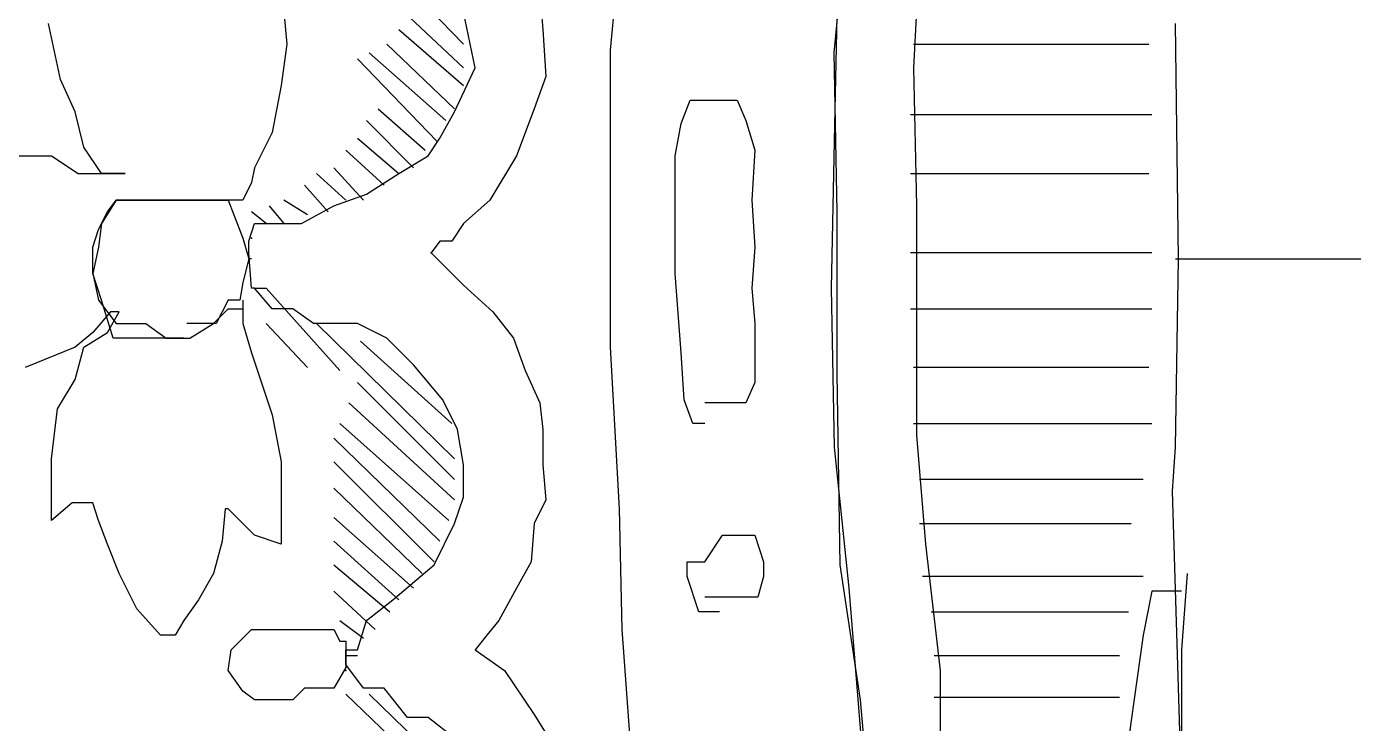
# Model space of a CAD drawing. Extents: x 748454 to 749044, y 4316681 to 4317708.
# Drawn here: x 748481.075 to 748485.585, y 4317540.6 to 4317542.97 of the extents above; entities that cross this region are included whole.
import ezdxf

# ---------------------------------------------------------------- set-up
doc = ezdxf.new("R2010")
doc.units = 0
doc.layers.get('0').update_dxf_attribs({"linetype": 'CONTINUOUS'})

msp = doc.modelspace()

# ---------------------------------------------------------------- linework, layer by layer
at = {"color": 0, "linetype": 'CONTINUOUS'}
for p, q in [((748483.82, 4317542.88), (748483.87, 4317543.41)), ((748483.82, 4317542.88), (748483.87, 4317543.41)), ((748483.06, 4317542.89), (748483.1, 4317543.33)), ((748483.06, 4317542.89), (748483.1, 4317543.33)), ((748482.27, 4317543.21), (748482.56, 4317542.91)), ((748482.27, 4317543.21), (748482.56, 4317542.91)), ((748484.11, 4317543.23), (748484.09, 4317542.83)), ((748484.11, 4317543.23), (748484.09, 4317542.83)), ((748482.56, 4317542.83), (748482.24, 4317543.13)), ((748482.56, 4317542.83), (748482.24, 4317543.13)), ((748482.82, 4317543.08), (748482.83, 4317542.96)), ((748482.82, 4317543.08), (748482.83, 4317542.96)), ((748483.83, 4317543.06), (748483.82, 4317542.58)), ((748483.83, 4317543.06), (748483.82, 4317542.58)), ((748481.95, 4317543.02), (748481.96, 4317542.91)), ((748481.95, 4317543.02), (748481.96, 4317542.91)), ((748482.6, 4317542.83), (748482.56, 4317543.02)), ((748482.6, 4317542.83), (748482.56, 4317543.02)), ((748481.19, 4317542.79), (748481.15, 4317542.98)), ((748481.19, 4317542.79), (748481.15, 4317542.98)), ((748484.99, 4317542.18), (748484.98, 4317542.98)), ((748484.99, 4317542.18), (748484.98, 4317542.98)), ((748482.34, 4317542.96), (748482.56, 4317542.77)), ((748482.34, 4317542.96), (748482.56, 4317542.77)), ((748482.83, 4317542.96), (748482.84, 4317542.8)), ((748482.83, 4317542.96), (748482.84, 4317542.8)), ((748481.96, 4317542.91), (748481.94, 4317542.77)), ((748481.96, 4317542.91), (748481.94, 4317542.77)), ((748482.24, 4317542.88), (748482.5, 4317542.65)), ((748482.24, 4317542.88), (748482.5, 4317542.65)), ((748482.53, 4317542.69), (748482.3, 4317542.91)), ((748482.53, 4317542.69), (748482.3, 4317542.91)), ((748483.06, 4317542.38), (748483.06, 4317542.89)), ((748483.06, 4317542.38), (748483.06, 4317542.89)), ((748483.83, 4317542.34), (748483.82, 4317542.88)), ((748483.83, 4317542.34), (748483.82, 4317542.88)), ((748484.09, 4317542.91), (748484.4, 4317542.91)), ((748484.09, 4317542.91), (748484.4, 4317542.91)), ((748484.4, 4317542.91), (748484.62, 4317542.91)), ((748484.4, 4317542.91), (748484.62, 4317542.91)), ((748484.62, 4317542.91), (748484.89, 4317542.91)), ((748484.62, 4317542.91), (748484.89, 4317542.91)), ((748482.47, 4317542.58), (748482.2, 4317542.86)), ((748482.47, 4317542.58), (748482.2, 4317542.86)), ((748481.24, 4317542.68), (748481.19, 4317542.79)), ((748481.24, 4317542.68), (748481.19, 4317542.79)), ((748482.53, 4317542.68), (748482.6, 4317542.83)), ((748482.53, 4317542.68), (748482.6, 4317542.83)), ((748482.84, 4317542.8), (748482.8, 4317542.69)), ((748482.84, 4317542.8), (748482.8, 4317542.69)), ((748484.09, 4317542.83), (748484.1, 4317542.36)), ((748484.09, 4317542.83), (748484.1, 4317542.36)), ((748481.94, 4317542.77), (748481.91, 4317542.61)), ((748481.94, 4317542.77), (748481.91, 4317542.61)), ((748483.3, 4317542.64), (748483.33, 4317542.72)), ((748483.3, 4317542.64), (748483.33, 4317542.72)), ((748483.33, 4317542.72), (748483.37, 4317542.72)), ((748483.33, 4317542.72), (748483.37, 4317542.72)), ((748483.37, 4317542.72), (748483.43, 4317542.72)), ((748483.37, 4317542.72), (748483.43, 4317542.72)), ((748483.43, 4317542.72), (748483.49, 4317542.72)), ((748483.43, 4317542.72), (748483.49, 4317542.72)), ((748483.49, 4317542.72), (748483.52, 4317542.65)), ((748483.49, 4317542.72), (748483.52, 4317542.65)), ((748481.27, 4317542.56), (748481.24, 4317542.68)), ((748481.27, 4317542.56), (748481.24, 4317542.68)), ((748482.27, 4317542.69), (748482.43, 4317542.55)), ((748482.27, 4317542.69), (748482.43, 4317542.55)), ((748482.48, 4317542.59), (748482.53, 4317542.68)), ((748482.48, 4317542.59), (748482.53, 4317542.68)), ((748482.8, 4317542.69), (748482.74, 4317542.53)), ((748482.8, 4317542.69), (748482.74, 4317542.53)), ((748484.28, 4317542.67), (748484.08, 4317542.67)), ((748484.28, 4317542.67), (748484.08, 4317542.67)), ((748484.61, 4317542.67), (748484.28, 4317542.67)), ((748484.61, 4317542.67), (748484.28, 4317542.67)), ((748484.9, 4317542.67), (748484.61, 4317542.67)), ((748484.9, 4317542.67), (748484.61, 4317542.67)), ((748481.91, 4317542.61), (748481.85, 4317542.49)), ((748481.91, 4317542.61), (748481.85, 4317542.49)), ((748482.39, 4317542.49), (748482.23, 4317542.65)), ((748482.39, 4317542.49), (748482.23, 4317542.65)), ((748483.28, 4317542.53), (748483.3, 4317542.64)), ((748483.28, 4317542.53), (748483.3, 4317542.64)), ((748483.52, 4317542.65), (748483.55, 4317542.55)), ((748483.52, 4317542.65), (748483.55, 4317542.55)), ((748482.2, 4317542.59), (748482.34, 4317542.47)), ((748482.2, 4317542.59), (748482.34, 4317542.47)), ((748482.44, 4317542.53), (748482.48, 4317542.59)), ((748482.44, 4317542.53), (748482.48, 4317542.59)), ((748483.82, 4317542.58), (748483.81, 4317542.08)), ((748483.82, 4317542.58), (748483.81, 4317542.08)), ((748480.95, 4317542.53), (748481.16, 4317542.53)), ((748480.95, 4317542.53), (748481.16, 4317542.53)), ((748481.16, 4317542.53), (748481.25, 4317542.47)), ((748481.16, 4317542.53), (748481.25, 4317542.47)), ((748481.33, 4317542.47), (748481.27, 4317542.56)), ((748481.33, 4317542.47), (748481.27, 4317542.56)), ((748482.29, 4317542.43), (748482.16, 4317542.55)), ((748482.29, 4317542.43), (748482.16, 4317542.55)), ((748482.34, 4317542.47), (748482.44, 4317542.53)), ((748482.34, 4317542.47), (748482.44, 4317542.53)), ((748482.74, 4317542.53), (748482.65, 4317542.38)), ((748482.74, 4317542.53), (748482.65, 4317542.38)), ((748483.28, 4317542.38), (748483.28, 4317542.53)), ((748483.28, 4317542.38), (748483.28, 4317542.53)), ((748483.55, 4317542.55), (748483.54, 4317542.38)), ((748483.55, 4317542.55), (748483.54, 4317542.38)), ((748481.25, 4317542.47), (748481.32, 4317542.47)), ((748481.25, 4317542.47), (748481.32, 4317542.47)), ((748481.32, 4317542.47), (748481.38, 4317542.47)), ((748481.32, 4317542.47), (748481.38, 4317542.47)), ((748481.4, 4317542.47), (748481.33, 4317542.47)), ((748481.4, 4317542.47), (748481.33, 4317542.47)), ((748481.38, 4317542.47), (748481.41, 4317542.47)), ((748481.38, 4317542.47), (748481.41, 4317542.47)), ((748481.41, 4317542.47), (748481.4, 4317542.47)), ((748481.41, 4317542.47), (748481.4, 4317542.47)), ((748481.85, 4317542.49), (748481.84, 4317542.44)), ((748481.85, 4317542.49), (748481.84, 4317542.44)), ((748482.16, 4317542.38), (748482.06, 4317542.47)), ((748482.16, 4317542.38), (748482.06, 4317542.47)), ((748482.12, 4317542.49), (748482.22, 4317542.38)), ((748482.12, 4317542.49), (748482.22, 4317542.38)), ((748482.23, 4317542.4), (748482.34, 4317542.47)), ((748482.23, 4317542.4), (748482.34, 4317542.47)), ((748484.08, 4317542.47), (748484.4, 4317542.47)), ((748484.08, 4317542.47), (748484.4, 4317542.47)), ((748484.4, 4317542.47), (748484.67, 4317542.47)), ((748484.4, 4317542.47), (748484.67, 4317542.47)), ((748484.67, 4317542.47), (748484.89, 4317542.47)), ((748484.67, 4317542.47), (748484.89, 4317542.47)), ((748481.84, 4317542.44), (748481.81, 4317542.38)), ((748481.84, 4317542.44), (748481.81, 4317542.38)), ((748482.02, 4317542.43), (748482.1, 4317542.34)), ((748482.02, 4317542.43), (748482.1, 4317542.34)), ((748481.38, 4317542.38), (748481.33, 4317542.3)), ((748481.38, 4317542.38), (748481.33, 4317542.3)), ((748481.35, 4317542.34), (748481.38, 4317542.38)), ((748481.35, 4317542.34), (748481.38, 4317542.38)), ((748481.47, 4317542.38), (748481.38, 4317542.38)), ((748481.38, 4317542.38), (748481.44, 4317542.38)), ((748481.47, 4317542.38), (748481.38, 4317542.38)), ((748481.38, 4317542.38), (748481.44, 4317542.38)), ((748481.44, 4317542.38), (748481.5, 4317542.38)), ((748481.44, 4317542.38), (748481.5, 4317542.38)), ((748481.56, 4317542.38), (748481.47, 4317542.38)), ((748481.56, 4317542.38), (748481.47, 4317542.38)), ((748481.5, 4317542.38), (748481.58, 4317542.38)), ((748481.5, 4317542.38), (748481.58, 4317542.38)), ((748481.64, 4317542.38), (748481.56, 4317542.38)), ((748481.64, 4317542.38), (748481.56, 4317542.38)), ((748481.58, 4317542.38), (748481.66, 4317542.38)), ((748481.58, 4317542.38), (748481.66, 4317542.38)), ((748481.75, 4317542.38), (748481.64, 4317542.38)), ((748481.75, 4317542.38), (748481.64, 4317542.38)), ((748481.66, 4317542.38), (748481.76, 4317542.38)), ((748481.66, 4317542.38), (748481.76, 4317542.38)), ((748481.81, 4317542.38), (748481.75, 4317542.38)), ((748481.81, 4317542.38), (748481.75, 4317542.38)), ((748481.76, 4317542.38), (748481.78, 4317542.33)), ((748481.76, 4317542.38), (748481.78, 4317542.33)), ((748482.03, 4317542.33), (748481.95, 4317542.38)), ((748482.03, 4317542.33), (748481.95, 4317542.38)), ((748482.12, 4317542.36), (748482.23, 4317542.4)), ((748482.12, 4317542.36), (748482.23, 4317542.4)), ((748482.65, 4317542.38), (748482.56, 4317542.3)), ((748482.65, 4317542.38), (748482.56, 4317542.3)), ((748483.06, 4317541.88), (748483.06, 4317542.38)), ((748483.06, 4317541.88), (748483.06, 4317542.38)), ((748483.28, 4317542.13), (748483.28, 4317542.38)), ((748483.28, 4317542.13), (748483.28, 4317542.38)), ((748483.54, 4317542.38), (748483.55, 4317542.22)), ((748483.54, 4317542.38), (748483.55, 4317542.22)), ((748481.32, 4317542.28), (748481.35, 4317542.34)), ((748481.32, 4317542.28), (748481.35, 4317542.34)), ((748481.89, 4317542.3), (748481.84, 4317542.34)), ((748481.89, 4317542.3), (748481.84, 4317542.34)), ((748481.9, 4317542.36), (748481.95, 4317542.3)), ((748481.9, 4317542.36), (748481.95, 4317542.3)), ((748482.01, 4317542.3), (748482.12, 4317542.36)), ((748482.01, 4317542.3), (748482.12, 4317542.36)), ((748483.83, 4317541.79), (748483.83, 4317542.34)), ((748483.83, 4317541.79), (748483.83, 4317542.34)), ((748484.1, 4317542.36), (748484.1, 4317541.9)), ((748484.1, 4317542.36), (748484.1, 4317541.9)), ((748481.33, 4317542.3), (748481.32, 4317542.22)), ((748481.33, 4317542.3), (748481.32, 4317542.22)), ((748481.78, 4317542.33), (748481.81, 4317542.25)), ((748481.78, 4317542.33), (748481.81, 4317542.25)), ((748481.83, 4317542.24), (748481.85, 4317542.3)), ((748481.83, 4317542.24), (748481.85, 4317542.3)), ((748481.85, 4317542.3), (748481.89, 4317542.3)), ((748481.85, 4317542.3), (748481.89, 4317542.3)), ((748481.89, 4317542.3), (748482.01, 4317542.3)), ((748481.89, 4317542.3), (748482.01, 4317542.3)), ((748482.56, 4317542.3), (748482.52, 4317542.24)), ((748482.56, 4317542.3), (748482.52, 4317542.24)), ((748481.3, 4317542.22), (748481.32, 4317542.28)), ((748481.3, 4317542.22), (748481.32, 4317542.28)), ((748481.81, 4317542.25), (748481.83, 4317542.18)), ((748481.81, 4317542.25), (748481.83, 4317542.18)), ((748481.32, 4317542.22), (748481.3, 4317542.13)), ((748481.3, 4317542.13), (748481.3, 4317542.22)), ((748481.32, 4317542.22), (748481.3, 4317542.13)), ((748481.3, 4317542.13), (748481.3, 4317542.22)), ((748481.83, 4317542.2), (748481.83, 4317542.24)), ((748481.83, 4317542.2), (748481.83, 4317542.24)), ((748481.84, 4317542.08), (748481.83, 4317542.2)), ((748481.84, 4317542.08), (748481.83, 4317542.2)), ((748482.48, 4317542.24), (748482.45, 4317542.2)), ((748482.48, 4317542.24), (748482.45, 4317542.2)), ((748482.45, 4317542.2), (748482.56, 4317542.09)), ((748482.45, 4317542.2), (748482.56, 4317542.09)), ((748482.52, 4317542.24), (748482.48, 4317542.24)), ((748482.52, 4317542.24), (748482.48, 4317542.24)), ((748483.55, 4317542.22), (748483.54, 4317542.08)), ((748483.55, 4317542.22), (748483.54, 4317542.08)), ((748484.28, 4317542.2), (748484.08, 4317542.2)), ((748484.28, 4317542.2), (748484.08, 4317542.2)), ((748484.61, 4317542.2), (748484.28, 4317542.2)), ((748484.61, 4317542.2), (748484.28, 4317542.2)), ((748484.9, 4317542.2), (748484.61, 4317542.2)), ((748484.9, 4317542.2), (748484.61, 4317542.2)), ((748481.83, 4317542.18), (748481.81, 4317542.1)), ((748481.83, 4317542.18), (748481.81, 4317542.1)), ((748481.84, 4317542.18), (748481.83, 4317542.18)), ((748481.84, 4317542.18), (748481.83, 4317542.18)), ((748484.98, 4317541.54), (748484.99, 4317542.18)), ((748484.98, 4317542.18), (748485.45, 4317542.18)), ((748484.98, 4317541.54), (748484.99, 4317542.18)), ((748484.98, 4317542.18), (748485.45, 4317542.18)), ((748485.45, 4317542.18), (748486.36, 4317542.18)), ((748485.45, 4317542.18), (748486.36, 4317542.18)), ((748481.3, 4317542.13), (748481.32, 4317542.04)), ((748481.33, 4317542.04), (748481.3, 4317542.13)), ((748481.3, 4317542.13), (748481.32, 4317542.04)), ((748481.33, 4317542.04), (748481.3, 4317542.13)), ((748483.3, 4317541.86), (748483.28, 4317542.13)), ((748483.3, 4317541.86), (748483.28, 4317542.13)), ((748481.81, 4317542.1), (748481.8, 4317542.04)), ((748481.81, 4317542.1), (748481.8, 4317542.04)), ((748481.85, 4317542.08), (748481.84, 4317542.08)), ((748481.85, 4317542.08), (748481.84, 4317542.08)), ((748481.91, 4317542.01), (748481.85, 4317542.08)), ((748481.85, 4317542.08), (748481.89, 4317542.08)), ((748481.91, 4317542.01), (748481.85, 4317542.08)), ((748481.85, 4317542.08), (748481.89, 4317542.08)), ((748481.89, 4317542.08), (748482.14, 4317541.8)), ((748481.89, 4317542.08), (748482.14, 4317541.8)), ((748482.56, 4317542.09), (748482.66, 4317542)), ((748482.56, 4317542.09), (748482.66, 4317542)), ((748483.54, 4317542.08), (748483.55, 4317541.96)), ((748483.54, 4317542.08), (748483.55, 4317541.96)), ((748483.81, 4317542.08), (748483.82, 4317541.54)), ((748483.81, 4317542.08), (748483.82, 4317541.54)), ((748481.32, 4317542.04), (748481.38, 4317541.96)), ((748481.32, 4317542.04), (748481.38, 4317541.96)), ((748481.37, 4317541.91), (748481.33, 4317542.04)), ((748481.37, 4317541.91), (748481.33, 4317542.04)), ((748481.76, 4317542.04), (748481.72, 4317541.96)), ((748481.76, 4317542.04), (748481.72, 4317541.96)), ((748481.8, 4317542.04), (748481.76, 4317542.04)), ((748481.8, 4317542.04), (748481.76, 4317542.04)), ((748481.81, 4317542.04), (748481.81, 4317541.96)), ((748481.81, 4317542.04), (748481.81, 4317541.96)), ((748481.36, 4317542), (748481.3, 4317541.93)), ((748481.36, 4317542), (748481.3, 4317541.93)), ((748481.35, 4317541.93), (748481.39, 4317542)), ((748481.35, 4317541.93), (748481.39, 4317542)), ((748481.39, 4317542), (748481.36, 4317542)), ((748481.39, 4317542), (748481.36, 4317542)), ((748481.71, 4317541.96), (748481.76, 4317542.01)), ((748481.71, 4317541.96), (748481.76, 4317542.01)), ((748481.76, 4317542.01), (748481.81, 4317542.01)), ((748481.76, 4317542.01), (748481.81, 4317542.01)), ((748481.98, 4317542.01), (748481.91, 4317542.01)), ((748481.98, 4317542.01), (748481.91, 4317542.01)), ((748482.05, 4317541.96), (748481.98, 4317542.01)), ((748482.05, 4317541.96), (748481.98, 4317542.01)), ((748482.66, 4317542), (748482.73, 4317541.91)), ((748482.66, 4317542), (748482.73, 4317541.91)), ((748484.08, 4317542.01), (748484.41, 4317542.01)), ((748484.08, 4317542.01), (748484.41, 4317542.01)), ((748484.41, 4317542.01), (748484.67, 4317542.01)), ((748484.41, 4317542.01), (748484.67, 4317542.01)), ((748484.67, 4317542.01), (748484.82, 4317542.01)), ((748484.67, 4317542.01), (748484.82, 4317542.01)), ((748484.82, 4317542.01), (748484.9, 4317542.01)), ((748484.82, 4317542.01), (748484.9, 4317542.01)), ((748481.3, 4317541.93), (748481.24, 4317541.88)), ((748481.3, 4317541.93), (748481.24, 4317541.88)), ((748481.27, 4317541.88), (748481.35, 4317541.93)), ((748481.27, 4317541.88), (748481.35, 4317541.93)), ((748481.38, 4317541.96), (748481.48, 4317541.96)), ((748481.38, 4317541.96), (748481.48, 4317541.96)), ((748481.48, 4317541.96), (748481.55, 4317541.91)), ((748481.48, 4317541.96), (748481.55, 4317541.91)), ((748481.67, 4317541.96), (748481.62, 4317541.96)), ((748481.67, 4317541.96), (748481.62, 4317541.96)), ((748481.63, 4317541.91), (748481.71, 4317541.96)), ((748481.63, 4317541.91), (748481.71, 4317541.96)), ((748481.72, 4317541.96), (748481.67, 4317541.96)), ((748481.72, 4317541.96), (748481.67, 4317541.96)), ((748481.81, 4317541.96), (748481.84, 4317541.86)), ((748481.81, 4317541.96), (748481.84, 4317541.86)), ((748482.03, 4317541.81), (748481.89, 4317541.96)), ((748482.03, 4317541.81), (748481.89, 4317541.96)), ((748482.2, 4317541.96), (748482.05, 4317541.96)), ((748482.2, 4317541.96), (748482.05, 4317541.96)), ((748482.53, 4317541.5), (748482.06, 4317541.96)), ((748482.53, 4317541.5), (748482.06, 4317541.96)), ((748482.3, 4317541.91), (748482.2, 4317541.96)), ((748482.3, 4317541.91), (748482.2, 4317541.96)), ((748483.55, 4317541.96), (748483.55, 4317541.86)), ((748483.55, 4317541.96), (748483.55, 4317541.86)), ((748481.42, 4317541.91), (748481.37, 4317541.91)), ((748481.42, 4317541.91), (748481.37, 4317541.91)), ((748481.47, 4317541.91), (748481.42, 4317541.91)), ((748481.47, 4317541.91), (748481.42, 4317541.91)), ((748481.53, 4317541.91), (748481.47, 4317541.91)), ((748481.53, 4317541.91), (748481.47, 4317541.91)), ((748481.61, 4317541.91), (748481.53, 4317541.91)), ((748481.61, 4317541.91), (748481.53, 4317541.91)), ((748481.55, 4317541.91), (748481.63, 4317541.91)), ((748481.55, 4317541.91), (748481.63, 4317541.91)), ((748482.21, 4317541.9), (748482.52, 4317541.62)), ((748482.21, 4317541.9), (748482.52, 4317541.62)), ((748482.39, 4317541.82), (748482.3, 4317541.91)), ((748482.39, 4317541.82), (748482.3, 4317541.91)), ((748482.73, 4317541.91), (748482.77, 4317541.8)), ((748482.73, 4317541.91), (748482.77, 4317541.8)), ((748484.1, 4317541.9), (748484.1, 4317541.58)), ((748484.1, 4317541.9), (748484.1, 4317541.58)), ((748481.24, 4317541.88), (748481.07, 4317541.81)), ((748481.24, 4317541.88), (748481.07, 4317541.81)), ((748481.24, 4317541.77), (748481.27, 4317541.88)), ((748481.24, 4317541.77), (748481.27, 4317541.88)), ((748481.84, 4317541.86), (748481.91, 4317541.65)), ((748481.84, 4317541.86), (748481.91, 4317541.65)), ((748483.09, 4317541.33), (748483.06, 4317541.88)), ((748483.09, 4317541.33), (748483.06, 4317541.88)), ((748483.31, 4317541.7), (748483.3, 4317541.86)), ((748483.31, 4317541.7), (748483.3, 4317541.86)), ((748483.55, 4317541.86), (748483.55, 4317541.76)), ((748483.55, 4317541.86), (748483.55, 4317541.76)), ((748482.49, 4317541.7), (748482.39, 4317541.82)), ((748482.49, 4317541.7), (748482.39, 4317541.82)), ((748482.77, 4317541.8), (748482.82, 4317541.69)), ((748482.77, 4317541.8), (748482.82, 4317541.69)), ((748484.3, 4317541.81), (748484.09, 4317541.81)), ((748484.3, 4317541.81), (748484.09, 4317541.81)), ((748484.58, 4317541.81), (748484.3, 4317541.81)), ((748484.58, 4317541.81), (748484.3, 4317541.81)), ((748484.89, 4317541.81), (748484.58, 4317541.81)), ((748484.89, 4317541.81), (748484.58, 4317541.81)), ((748481.18, 4317541.67), (748481.24, 4317541.77)), ((748481.18, 4317541.67), (748481.24, 4317541.77)), ((748482.2, 4317541.76), (748482.53, 4317541.43)), ((748482.2, 4317541.76), (748482.53, 4317541.43)), ((748483.55, 4317541.76), (748483.52, 4317541.69)), ((748483.55, 4317541.76), (748483.52, 4317541.69)), ((748483.84, 4317541.14), (748483.83, 4317541.79)), ((748483.84, 4317541.14), (748483.83, 4317541.79)), ((748481.16, 4317541.5), (748481.18, 4317541.67)), ((748481.16, 4317541.5), (748481.18, 4317541.67)), ((748482.53, 4317541.36), (748482.17, 4317541.69)), ((748482.53, 4317541.36), (748482.17, 4317541.69)), ((748482.54, 4317541.6), (748482.49, 4317541.7)), ((748482.54, 4317541.6), (748482.49, 4317541.7)), ((748482.82, 4317541.69), (748482.83, 4317541.6)), ((748482.82, 4317541.69), (748482.83, 4317541.6)), ((748483.34, 4317541.62), (748483.31, 4317541.7)), ((748483.34, 4317541.62), (748483.31, 4317541.7)), ((748483.41, 4317541.69), (748483.38, 4317541.69)), ((748483.41, 4317541.69), (748483.38, 4317541.69)), ((748483.47, 4317541.69), (748483.41, 4317541.69)), ((748483.47, 4317541.69), (748483.41, 4317541.69)), ((748483.52, 4317541.69), (748483.47, 4317541.69)), ((748483.52, 4317541.69), (748483.47, 4317541.69)), ((748481.91, 4317541.65), (748481.94, 4317541.49)), ((748481.91, 4317541.65), (748481.94, 4317541.49)), ((748482.14, 4317541.62), (748482.51, 4317541.29)), ((748482.14, 4317541.62), (748482.51, 4317541.29)), ((748483.38, 4317541.62), (748483.34, 4317541.62)), ((748483.38, 4317541.62), (748483.34, 4317541.62)), ((748484.09, 4317541.62), (748484.43, 4317541.62)), ((748484.09, 4317541.62), (748484.43, 4317541.62)), ((748484.43, 4317541.62), (748484.68, 4317541.62)), ((748484.43, 4317541.62), (748484.68, 4317541.62)), ((748484.68, 4317541.62), (748484.9, 4317541.62)), ((748484.68, 4317541.62), (748484.9, 4317541.62)), ((748482.48, 4317541.22), (748482.12, 4317541.57)), ((748482.48, 4317541.22), (748482.12, 4317541.57)), ((748482.56, 4317541.48), (748482.54, 4317541.6)), ((748482.56, 4317541.48), (748482.54, 4317541.6)), ((748482.83, 4317541.6), (748482.83, 4317541.48)), ((748482.83, 4317541.6), (748482.83, 4317541.48)), ((748484.1, 4317541.58), (748484.13, 4317541.21)), ((748484.1, 4317541.58), (748484.13, 4317541.21)), ((748483.82, 4317541.54), (748483.87, 4317541.06)), ((748483.82, 4317541.54), (748483.87, 4317541.06)), ((748484.97, 4317541.39), (748484.98, 4317541.54)), ((748484.97, 4317541.39), (748484.98, 4317541.54)), ((748481.16, 4317541.4), (748481.16, 4317541.5)), ((748481.16, 4317541.4), (748481.16, 4317541.5)), ((748481.94, 4317541.49), (748481.94, 4317541.39)), ((748481.94, 4317541.49), (748481.94, 4317541.39)), ((748482.12, 4317541.49), (748482.46, 4317541.15)), ((748482.12, 4317541.49), (748482.46, 4317541.15)), ((748482.56, 4317541.37), (748482.56, 4317541.48)), ((748482.56, 4317541.37), (748482.56, 4317541.48)), ((748482.83, 4317541.48), (748482.84, 4317541.36)), ((748482.83, 4317541.48), (748482.84, 4317541.36)), ((748481.16, 4317541.29), (748481.16, 4317541.4)), ((748481.16, 4317541.29), (748481.16, 4317541.4)), ((748481.94, 4317541.39), (748481.94, 4317541.3)), ((748481.94, 4317541.39), (748481.94, 4317541.3)), ((748482.42, 4317541.11), (748482.12, 4317541.4)), ((748482.42, 4317541.11), (748482.12, 4317541.4)), ((748484.33, 4317541.43), (748484.11, 4317541.43)), ((748484.33, 4317541.43), (748484.11, 4317541.43)), ((748484.59, 4317541.43), (748484.33, 4317541.43)), ((748484.59, 4317541.43), (748484.33, 4317541.43)), ((748484.87, 4317541.43), (748484.59, 4317541.43)), ((748484.87, 4317541.43), (748484.59, 4317541.43)), ((748485, 4317540.39), (748484.97, 4317541.39)), ((748485, 4317540.39), (748484.97, 4317541.39)), ((748481.23, 4317541.35), (748481.16, 4317541.29)), ((748481.23, 4317541.35), (748481.16, 4317541.29)), ((748481.3, 4317541.35), (748481.23, 4317541.35)), ((748481.3, 4317541.35), (748481.23, 4317541.35)), ((748481.32, 4317541.29), (748481.3, 4317541.35)), ((748481.32, 4317541.29), (748481.3, 4317541.35)), ((748482.53, 4317541.28), (748482.56, 4317541.37)), ((748482.53, 4317541.28), (748482.56, 4317541.37)), ((748482.84, 4317541.36), (748482.8, 4317541.28)), ((748482.84, 4317541.36), (748482.8, 4317541.28)), ((748481.75, 4317541.33), (748481.74, 4317541.22)), ((748481.75, 4317541.33), (748481.74, 4317541.22)), ((748481.76, 4317541.33), (748481.75, 4317541.33)), ((748481.76, 4317541.33), (748481.75, 4317541.33)), ((748481.85, 4317541.24), (748481.76, 4317541.33)), ((748481.85, 4317541.24), (748481.76, 4317541.33)), ((748481.94, 4317541.3), (748481.94, 4317541.24)), ((748481.94, 4317541.3), (748481.94, 4317541.24)), ((748482.12, 4317541.3), (748482.39, 4317541.06)), ((748482.12, 4317541.3), (748482.39, 4317541.06)), ((748483.1, 4317540.92), (748483.09, 4317541.33)), ((748483.1, 4317540.92), (748483.09, 4317541.33)), ((748481.35, 4317541.21), (748481.32, 4317541.29)), ((748481.35, 4317541.21), (748481.32, 4317541.29)), ((748482.46, 4317541.14), (748482.53, 4317541.28)), ((748482.46, 4317541.14), (748482.53, 4317541.28)), ((748482.8, 4317541.28), (748482.79, 4317541.15)), ((748482.8, 4317541.28), (748482.79, 4317541.15)), ((748484.11, 4317541.28), (748484.46, 4317541.28)), ((748484.11, 4317541.28), (748484.46, 4317541.28)), ((748484.46, 4317541.28), (748484.69, 4317541.28)), ((748484.46, 4317541.28), (748484.69, 4317541.28)), ((748484.69, 4317541.28), (748484.83, 4317541.28)), ((748484.69, 4317541.28), (748484.83, 4317541.28)), ((748481.39, 4317541.11), (748481.35, 4317541.21)), ((748481.39, 4317541.11), (748481.35, 4317541.21)), ((748481.74, 4317541.22), (748481.71, 4317541.11)), ((748481.74, 4317541.22), (748481.71, 4317541.11)), ((748481.94, 4317541.21), (748481.85, 4317541.24)), ((748481.94, 4317541.21), (748481.85, 4317541.24)), ((748481.94, 4317541.24), (748481.94, 4317541.21)), ((748481.94, 4317541.24), (748481.94, 4317541.21)), ((748482.34, 4317541.02), (748482.12, 4317541.22)), ((748482.34, 4317541.02), (748482.12, 4317541.22)), ((748483.38, 4317541.15), (748483.44, 4317541.24)), ((748483.38, 4317541.15), (748483.44, 4317541.24)), ((748483.44, 4317541.24), (748483.51, 4317541.24)), ((748483.44, 4317541.24), (748483.51, 4317541.24)), ((748483.51, 4317541.24), (748483.55, 4317541.24)), ((748483.51, 4317541.24), (748483.55, 4317541.24)), ((748483.55, 4317541.24), (748483.58, 4317541.15)), ((748483.55, 4317541.24), (748483.58, 4317541.15)), ((748484.13, 4317541.21), (748484.18, 4317540.78)), ((748484.13, 4317541.21), (748484.18, 4317540.78)), ((748482.12, 4317541.14), (748482.31, 4317540.98)), ((748482.12, 4317541.14), (748482.31, 4317540.98)), ((748482.32, 4317541.02), (748482.46, 4317541.14)), ((748482.32, 4317541.02), (748482.46, 4317541.14)), ((748482.79, 4317541.15), (748482.74, 4317541.06)), ((748482.79, 4317541.15), (748482.74, 4317541.06)), ((748483.32, 4317541.1), (748483.32, 4317541.15)), ((748483.32, 4317541.15), (748483.35, 4317541.15)), ((748483.32, 4317541.1), (748483.32, 4317541.15)), ((748483.32, 4317541.15), (748483.35, 4317541.15)), ((748483.35, 4317541.15), (748483.38, 4317541.15)), ((748483.35, 4317541.15), (748483.38, 4317541.15)), ((748483.58, 4317541.15), (748483.58, 4317541.1)), ((748483.58, 4317541.15), (748483.58, 4317541.1)), ((748483.91, 4317540.68), (748483.84, 4317541.14)), ((748483.91, 4317540.68), (748483.84, 4317541.14)), ((748481.45, 4317540.99), (748481.39, 4317541.11)), ((748481.45, 4317540.99), (748481.39, 4317541.11)), ((748481.71, 4317541.11), (748481.66, 4317541.02)), ((748481.71, 4317541.11), (748481.66, 4317541.02)), ((748483.36, 4317540.98), (748483.32, 4317541.1)), ((748483.36, 4317540.98), (748483.32, 4317541.1)), ((748483.58, 4317541.1), (748483.56, 4317541.03)), ((748483.58, 4317541.1), (748483.56, 4317541.03)), ((748484.33, 4317541.1), (748484.12, 4317541.1)), ((748484.33, 4317541.1), (748484.12, 4317541.1)), ((748484.53, 4317541.1), (748484.33, 4317541.1)), ((748484.53, 4317541.1), (748484.33, 4317541.1)), ((748484.87, 4317541.1), (748484.53, 4317541.1)), ((748484.87, 4317541.1), (748484.53, 4317541.1)), ((748485.02, 4317541.11), (748485, 4317540.85)), ((748485.02, 4317541.11), (748485, 4317540.85)), ((748482.26, 4317540.92), (748482.12, 4317541.05)), ((748482.26, 4317540.92), (748482.12, 4317541.05)), ((748482.74, 4317541.06), (748482.68, 4317540.95)), ((748482.74, 4317541.06), (748482.68, 4317540.95)), ((748483.46, 4317541.03), (748483.38, 4317541.03)), ((748483.46, 4317541.03), (748483.38, 4317541.03)), ((748483.5, 4317541.03), (748483.46, 4317541.03)), ((748483.5, 4317541.03), (748483.46, 4317541.03)), ((748483.55, 4317541.03), (748483.5, 4317541.03)), ((748483.55, 4317541.03), (748483.5, 4317541.03)), ((748483.56, 4317541.03), (748483.55, 4317541.03)), ((748483.56, 4317541.03), (748483.55, 4317541.03)), ((748483.87, 4317541.06), (748483.91, 4317540.57)), ((748483.87, 4317541.06), (748483.91, 4317540.57)), ((748484.9, 4317541.05), (748484.87, 4317540.9)), ((748484.9, 4317541.05), (748484.87, 4317540.9)), ((748484.94, 4317541.05), (748484.9, 4317541.05)), ((748484.94, 4317541.05), (748484.9, 4317541.05)), ((748485, 4317541.05), (748484.94, 4317541.05)), ((748485, 4317541.05), (748484.94, 4317541.05)), ((748481.53, 4317540.9), (748481.45, 4317540.99)), ((748481.53, 4317540.9), (748481.45, 4317540.99)), ((748481.66, 4317541.02), (748481.61, 4317540.95)), ((748481.66, 4317541.02), (748481.61, 4317540.95)), ((748482.23, 4317540.95), (748482.32, 4317541.02)), ((748482.23, 4317540.95), (748482.32, 4317541.02)), ((748481.61, 4317540.95), (748481.58, 4317540.9)), ((748481.61, 4317540.95), (748481.58, 4317540.9)), ((748482.14, 4317540.95), (748482.22, 4317540.89)), ((748482.14, 4317540.95), (748482.22, 4317540.89)), ((748482.2, 4317540.85), (748482.23, 4317540.95)), ((748482.2, 4317540.85), (748482.23, 4317540.95)), ((748482.68, 4317540.95), (748482.64, 4317540.9)), ((748482.68, 4317540.95), (748482.64, 4317540.9)), ((748483.43, 4317540.98), (748483.36, 4317540.98)), ((748483.43, 4317540.98), (748483.36, 4317540.98)), ((748484.15, 4317540.98), (748484.45, 4317540.98)), ((748484.15, 4317540.98), (748484.45, 4317540.98)), ((748484.45, 4317540.98), (748484.62, 4317540.98)), ((748484.45, 4317540.98), (748484.62, 4317540.98)), ((748484.62, 4317540.98), (748484.82, 4317540.98)), ((748484.62, 4317540.98), (748484.82, 4317540.98)), ((748481.58, 4317540.9), (748481.53, 4317540.9)), ((748481.58, 4317540.9), (748481.53, 4317540.9)), ((748481.77, 4317540.85), (748481.84, 4317540.92)), ((748481.77, 4317540.85), (748481.84, 4317540.92)), ((748481.84, 4317540.92), (748481.93, 4317540.92)), ((748481.84, 4317540.92), (748481.93, 4317540.92)), ((748481.93, 4317540.92), (748481.98, 4317540.92)), ((748481.93, 4317540.92), (748481.98, 4317540.92)), ((748481.98, 4317540.92), (748482.05, 4317540.92)), ((748481.98, 4317540.92), (748482.05, 4317540.92)), ((748482.05, 4317540.92), (748482.12, 4317540.92)), ((748482.05, 4317540.92), (748482.12, 4317540.92)), ((748482.12, 4317540.92), (748482.14, 4317540.88)), ((748482.12, 4317540.92), (748482.14, 4317540.88)), ((748482.64, 4317540.9), (748482.6, 4317540.85)), ((748482.64, 4317540.9), (748482.6, 4317540.85)), ((748483.13, 4317540.5), (748483.1, 4317540.92)), ((748483.13, 4317540.5), (748483.1, 4317540.92)), ((748484.87, 4317540.9), (748484.83, 4317540.61)), ((748484.87, 4317540.9), (748484.83, 4317540.61)), ((748481.76, 4317540.78), (748481.77, 4317540.85)), ((748481.76, 4317540.78), (748481.77, 4317540.85)), ((748482.14, 4317540.88), (748482.16, 4317540.88)), ((748482.14, 4317540.88), (748482.16, 4317540.88)), ((748482.16, 4317540.88), (748482.16, 4317540.79)), ((748482.16, 4317540.88), (748482.16, 4317540.79)), ((748482.16, 4317540.8), (748482.16, 4317540.85)), ((748482.16, 4317540.85), (748482.2, 4317540.85)), ((748482.16, 4317540.8), (748482.16, 4317540.85)), ((748482.16, 4317540.85), (748482.2, 4317540.85)), ((748482.6, 4317540.85), (748482.7, 4317540.78)), ((748482.6, 4317540.85), (748482.7, 4317540.78)), ((748485, 4317540.85), (748485, 4317540.44)), ((748485, 4317540.85), (748485, 4317540.44)), ((748482.2, 4317540.83), (748482.16, 4317540.83)), ((748482.2, 4317540.83), (748482.16, 4317540.83)), ((748484.51, 4317540.83), (748484.16, 4317540.83)), ((748484.51, 4317540.83), (748484.16, 4317540.83)), ((748484.79, 4317540.83), (748484.51, 4317540.83)), ((748484.79, 4317540.83), (748484.51, 4317540.83)), ((748481.81, 4317540.71), (748481.76, 4317540.78)), ((748481.81, 4317540.71), (748481.76, 4317540.78)), ((748482.16, 4317540.79), (748482.12, 4317540.72)), ((748482.16, 4317540.79), (748482.12, 4317540.72)), ((748482.22, 4317540.72), (748482.16, 4317540.8)), ((748482.22, 4317540.72), (748482.16, 4317540.8)), ((748482.7, 4317540.78), (748482.8, 4317540.63)), ((748482.7, 4317540.78), (748482.8, 4317540.63)), ((748484.18, 4317540.78), (748484.18, 4317540.44)), ((748484.18, 4317540.78), (748484.18, 4317540.44)), ((748482.02, 4317540.72), (748481.98, 4317540.68)), ((748482.02, 4317540.72), (748481.98, 4317540.68)), ((748482.09, 4317540.72), (748482.02, 4317540.72)), ((748482.09, 4317540.72), (748482.02, 4317540.72)), ((748482.12, 4317540.72), (748482.09, 4317540.72)), ((748482.12, 4317540.72), (748482.09, 4317540.72)), ((748482.29, 4317540.72), (748482.22, 4317540.72)), ((748482.29, 4317540.72), (748482.22, 4317540.72)), ((748482.37, 4317540.62), (748482.29, 4317540.72)), ((748482.37, 4317540.62), (748482.29, 4317540.72)), ((748481.85, 4317540.68), (748481.81, 4317540.71)), ((748481.85, 4317540.68), (748481.81, 4317540.71)), ((748481.91, 4317540.68), (748481.85, 4317540.68)), ((748481.91, 4317540.68), (748481.85, 4317540.68)), ((748481.94, 4317540.68), (748481.91, 4317540.68)), ((748481.94, 4317540.68), (748481.91, 4317540.68)), ((748481.98, 4317540.68), (748481.94, 4317540.68)), ((748481.98, 4317540.68), (748481.94, 4317540.68)), ((748482.65, 4317540.23), (748482.16, 4317540.7)), ((748482.65, 4317540.23), (748482.16, 4317540.7)), ((748482.24, 4317540.7), (748482.66, 4317540.29)), ((748482.24, 4317540.7), (748482.66, 4317540.29)), ((748483.96, 4317540.11), (748483.91, 4317540.68)), ((748483.96, 4317540.11), (748483.91, 4317540.68)), ((748484.16, 4317540.69), (748484.47, 4317540.69)), ((748484.16, 4317540.69), (748484.47, 4317540.69)), ((748484.47, 4317540.69), (748484.79, 4317540.69)), ((748484.47, 4317540.69), (748484.79, 4317540.69)), ((748482.8, 4317540.63), (748482.85, 4317540.55)), ((748482.8, 4317540.63), (748482.85, 4317540.55)), ((748482.44, 4317540.62), (748482.37, 4317540.62)), ((748482.44, 4317540.62), (748482.37, 4317540.62)), ((748482.53, 4317540.55), (748482.44, 4317540.62)), ((748482.53, 4317540.55), (748482.44, 4317540.62)), ((748484.83, 4317540.61), (748484.78, 4317540.25)), ((748484.83, 4317540.61), (748484.78, 4317540.25))]:
    msp.add_line(p, q, dxfattribs=at)
for p in [(748481.84, 4317542.25), (748481.84, 4317542.25), (748482.45, 4317542.2), (748482.45, 4317542.2), (748482.16, 4317540.78), (748482.16, 4317540.78)]:
    msp.add_point(p, dxfattribs=at)

# ---------------------------------------------------------------- meshes
mesh = msp.add_polyface(dxfattribs=at)
corners = [(748454.5, 4316681), (748454.5, 4316681), (748454.5, 4316871.9618), (748762.5, 4316681), (748454.5, 4317046.4935), (749044, 4316681), (748454.5, 4317707.5), (749044, 4317342.0065), (749044, 4317707.5)]
mesh.append_faces([[corners[k] for k in face] for face in [(0, 1, 3, 2), (2, 3, 5, 4), (4, 5, 7, 6), (6, 7, 8, 8)]], dxfattribs={"vtx0": -1, "vtx2": -1, "color": 0})
mesh = msp.add_polyface(dxfattribs=at)
corners = [(748464.5, 4317521), (748464.5, 4317521), (748464.5, 4317695.2713), (748745.58, 4317521), (748464.5, 4317701.5), (748745.58, 4317527.2287), (748745.58, 4317701.5)]
mesh.append_faces([[corners[k] for k in face] for face in [(0, 1, 3, 2), (2, 3, 5, 4), (4, 5, 6, 6)]], dxfattribs={"vtx0": -1, "vtx2": -1, "color": 0})

doc.saveas('drawing.dxf')
